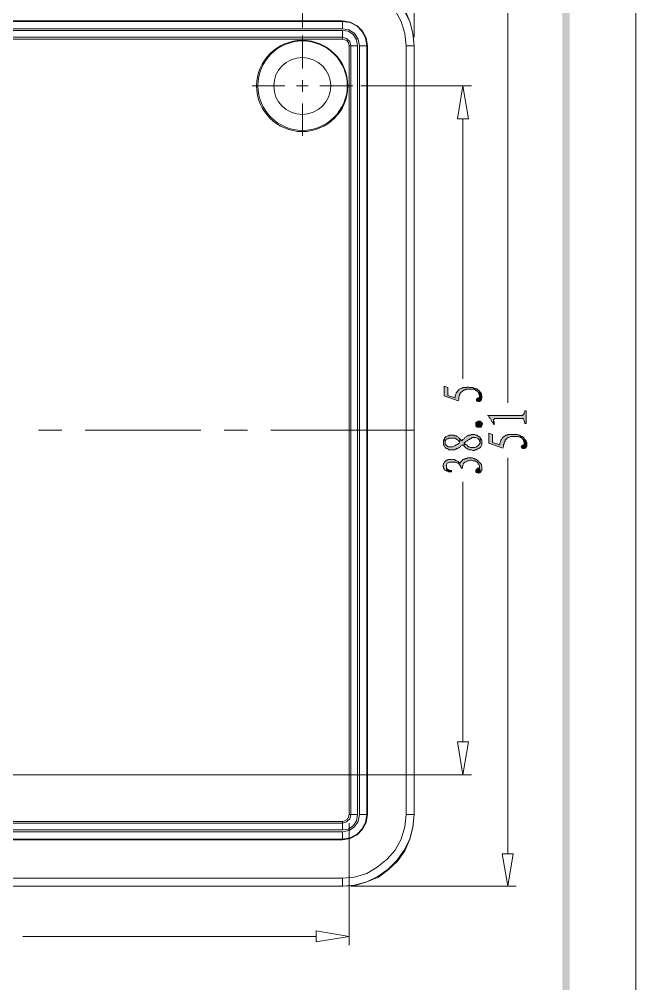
# Model space of a CAD drawing. Header units: millimetres. Extents: x 7 to 289, y 10 to 206.
# Drawn here: x 246.1 to 288.7, y 105.9 to 172.6 of the extents above; entities that cross this region are included whole.
import ezdxf

# ---------------------------------------------------------------- set-up
doc = ezdxf.new("R2010")
doc.units = ezdxf.units.MM

msp = doc.modelspace()

# ---------------------------------------------------------------- hatches: boundary and pattern name
h = msp.add_hatch(color=7)
h.dxf.hatch_style = 2
h.paths.add_polyline_path([(284.133572, 201.540886), (283.625572, 201.032886), (284.133572, 14.977992)])
h = msp.add_hatch(color=7)
h.dxf.hatch_style = 2
h.paths.add_polyline_path([(283.625572, 201.032886), (284.133572, 14.977992), (283.625572, 15.485992)])
at = {"true_color": 0xdda500}
h = msp.add_hatch(color=42, dxfattribs=at)
h.dxf.hatch_style = 2
h.paths.add_polyline_path([(275.455239, 147.227219), (275.455239, 146.549886), (276.428906, 146.211219), (276.471239, 146.295886), (276.471239, 146.380553), (276.471239, 146.465219), (276.513572, 146.507553), (276.513572, 146.592219), (276.555906, 146.634553), (276.555906, 146.719219), (276.598239, 146.761553), (276.640572, 146.803886), (276.682906, 146.846219), (276.725239, 146.888553), (276.809906, 146.930886), (276.852239, 146.973219), (276.936906, 146.973219), (276.979239, 147.015553), (277.063906, 147.015553), (277.148572, 147.015553), (277.233239, 147.015553), (277.275572, 147.015553), (277.402572, 147.015553), (277.444906, 147.015553), (277.529572, 147.015553), (277.614239, 146.973219), (277.656572, 146.930886), (277.698906, 146.930886), (277.741239, 146.888553), (277.783572, 146.846219), (277.825906, 146.803886), (277.868239, 146.761553), (277.868239, 146.676886), (277.910572, 146.634553), (277.910572, 146.549886), (277.910572, 146.465219), (277.910572, 146.888553), (277.868239, 146.930886), (277.783572, 146.973219), (277.783572, 147.015553), (277.698906, 147.015553), (277.656572, 147.057886), (277.571906, 147.100219), (277.487239, 147.100219), (277.444906, 147.142553), (277.360239, 147.142553), (277.275572, 147.142553), (277.190906, 147.142553), (277.106239, 147.184886), (277.021572, 147.142553), (276.936906, 147.142553), (276.852239, 147.142553), (276.767572, 147.142553), (276.725239, 147.100219), (276.640572, 147.100219), (276.598239, 147.057886), (276.513572, 147.015553), (276.471239, 146.973219), (276.428906, 146.930886), (276.386572, 146.888553), (276.344239, 146.803886), (276.301906, 146.761553), (276.301906, 146.719219), (276.259572, 146.634553), (276.217239, 146.549886), (276.217239, 146.507553), (276.217239, 146.422886), (275.709239, 146.592219), (275.709239, 147.142553)])
h = msp.add_hatch(color=42, dxfattribs=at)
h.dxf.hatch_style = 2
h.paths.add_polyline_path([(277.698906, 146.295886), (277.698906, 146.211219), (277.741239, 146.211219), (277.783572, 146.168886), (277.868239, 146.168886), (277.910572, 146.168886), (277.952906, 146.168886), (277.995239, 146.253553), (278.037572, 146.253553), (278.037572, 146.338219), (278.079906, 146.380553), (278.079906, 146.465219), (278.079906, 146.549886), (278.079906, 146.592219), (278.037572, 146.634553), (278.037572, 146.719219), (277.995239, 146.761553), (277.952906, 146.803886), (277.910572, 146.888553), (277.910572, 146.465219), (277.825906, 146.422886), (277.741239, 146.380553), (277.698906, 146.338219)])
h = msp.add_hatch(color=42, dxfattribs=at)
h.dxf.hatch_style = 2
h.paths.add_polyline_path([(278.460906, 145.195219), (278.545572, 145.152886), (278.587906, 145.068219), (278.630239, 145.025886), (278.672572, 144.983553), (278.714906, 144.898886), (278.714906, 144.856553), (278.757239, 144.771886), (278.799572, 144.729553), (278.841906, 144.687219), (278.841906, 144.602553), (278.884239, 144.898886), (278.926572, 144.941219), (278.968906, 144.983553), (279.011239, 144.983553), (279.138239, 144.983553), (280.873906, 144.983553), (280.916239, 144.983553), (280.958572, 144.983553), (280.958572, 144.941219), (281.000906, 144.856553), (281.000906, 144.814219), (281.043239, 144.729553), (281.043239, 144.644886), (281.127906, 144.644886), (281.127906, 145.533886), (281.043239, 145.533886), (281.043239, 145.491553), (281.000906, 145.406886), (281.000906, 145.322219), (280.958572, 145.279886), (280.916239, 145.237553), (280.873906, 145.195219), (280.831572, 145.195219)])
h = msp.add_hatch(color=42, dxfattribs=at)
h.dxf.hatch_style = 2
h.paths.add_polyline_path([(278.079906, 144.687219), (278.122239, 144.644886), (278.122239, 144.602553), (278.079906, 144.517886), (278.079906, 144.475553), (278.037572, 144.433219), (277.995239, 144.390886), (277.910572, 144.390886), (277.825906, 144.390886), (277.741239, 144.390886), (277.698906, 144.433219), (277.656572, 144.475553), (277.656572, 144.517886), (277.656572, 144.560219), (277.656572, 144.644886), (277.656572, 144.687219), (277.698906, 144.729553), (277.741239, 144.771886), (277.825906, 144.814219), (277.868239, 144.814219), (277.952906, 144.814219), (277.995239, 144.771886), (278.079906, 144.729553)])
h = msp.add_hatch(color=42, dxfattribs=at)
h.dxf.hatch_style = 2
h.paths.add_polyline_path([(278.841906, 144.602553), (278.968906, 144.602553), (278.926572, 144.602553), (278.926572, 144.687219), (278.926572, 144.771886), (278.884239, 144.814219), (278.884239, 144.898886)])
h = msp.add_hatch(color=42, dxfattribs=at)
h.dxf.hatch_style = 2
h.paths.add_polyline_path([(275.412906, 143.374886), (275.412906, 143.290219), (275.412906, 143.205553), (275.412906, 143.163219), (275.455239, 143.120886), (275.497572, 143.078553), (275.539906, 142.993886), (275.582239, 142.951553), (275.624572, 142.909219), (275.666906, 142.909219), (275.751572, 142.866886), (275.793906, 142.824553), (275.878572, 142.824553), (275.963239, 142.824553), (276.005572, 142.824553), (276.090239, 142.824553), (276.174906, 142.824553), (276.259572, 142.866886), (276.301906, 142.866886), (276.344239, 142.909219), (276.386572, 142.909219), (276.428906, 142.951553), (276.513572, 142.993886), (276.598239, 143.036219), (276.640572, 143.120886), (276.767572, 143.163219), (276.767572, 143.120886), (276.852239, 143.078553), (276.852239, 143.290219), (276.894572, 143.332553), (276.936906, 143.374886), (277.021572, 143.417219), (277.063906, 143.459553), (277.106239, 143.501886), (277.190906, 143.544219), (277.233239, 143.586553), (277.275572, 143.586553), (277.360239, 143.628886), (277.402572, 143.671219), (277.487239, 143.671219), (277.571906, 143.671219), (277.656572, 143.671219), (277.741239, 143.628886), (277.783572, 143.628886), (277.825906, 143.586553), (277.868239, 143.544219), (277.910572, 143.459553), (277.910572, 143.417219), (277.952906, 143.332553), (277.952906, 143.671219), (277.910572, 143.713553), (277.868239, 143.755886), (277.783572, 143.798219), (277.741239, 143.840553), (277.656572, 143.840553), (277.571906, 143.882886), (277.487239, 143.882886), (277.444906, 143.882886), (277.360239, 143.882886), (277.275572, 143.840553), (277.190906, 143.840553), (277.148572, 143.840553), (277.106239, 143.798219), (277.063906, 143.798219), (277.021572, 143.755886), (276.979239, 143.713553), (276.894572, 143.671219), (276.852239, 143.586553), (276.767572, 143.544219), (276.682906, 143.459553), (276.640572, 143.501886), (276.555906, 143.586553), (276.555906, 143.374886), (276.513572, 143.290219), (276.428906, 143.247886), (276.386572, 143.205553), (276.301906, 143.163219), (276.259572, 143.120886), (276.217239, 143.120886), (276.132572, 143.078553), (276.047906, 143.036219), (275.963239, 143.036219), (275.920906, 143.036219), (275.836239, 143.036219), (275.751572, 143.036219), (275.666906, 143.078553), (275.624572, 143.120886), (275.582239, 143.163219), (275.539906, 143.205553), (275.539906, 143.290219), (275.539906, 143.332553), (275.497572, 143.628886), (275.455239, 143.544219), (275.412906, 143.501886), (275.412906, 143.459553), (275.412906, 143.417219)])
h = msp.add_hatch(color=42, dxfattribs=at)
h.dxf.hatch_style = 2
h.paths.add_polyline_path([(275.497572, 143.628886), (275.539906, 143.332553), (275.539906, 143.417219), (275.539906, 143.459553), (275.582239, 143.501886), (275.624572, 143.586553), (275.709239, 143.586553), (275.793906, 143.628886), (275.878572, 143.628886), (275.920906, 143.628886), (276.005572, 143.628886), (276.090239, 143.628886), (276.132572, 143.628886), (276.217239, 143.628886), (276.259572, 143.586553), (276.301906, 143.586553), (276.344239, 143.544219), (276.428906, 143.501886), (276.471239, 143.417219), (276.555906, 143.374886), (276.555906, 143.586553), (276.513572, 143.628886), (276.471239, 143.671219), (276.386572, 143.713553), (276.344239, 143.755886), (276.301906, 143.798219), (276.259572, 143.798219), (276.174906, 143.798219), (276.132572, 143.840553), (276.047906, 143.840553), (275.963239, 143.840553), (275.920906, 143.840553), (275.836239, 143.840553), (275.793906, 143.798219), (275.709239, 143.798219), (275.624572, 143.755886), (275.582239, 143.713553), (275.539906, 143.671219)])
h = msp.add_hatch(color=42, dxfattribs=at)
h.dxf.hatch_style = 2
h.paths.add_polyline_path([(276.852239, 143.078553), (276.894572, 143.036219), (276.979239, 142.951553), (277.021572, 142.909219), (277.063906, 142.909219), (277.106239, 142.866886), (277.190906, 142.824553), (277.275572, 142.824553), (277.360239, 142.824553), (277.444906, 142.782219), (277.487239, 142.782219), (277.529572, 142.782219), (277.614239, 142.824553), (277.698906, 142.824553), (277.741239, 142.866886), (277.825906, 142.909219), (277.868239, 142.951553), (277.910572, 142.951553), (277.952906, 142.993886), (277.995239, 143.036219), (278.037572, 143.120886), (278.079906, 143.163219), (278.079906, 143.247886), (278.079906, 143.290219), (278.079906, 143.374886), (278.079906, 143.417219), (278.079906, 143.501886), (278.037572, 143.544219), (277.995239, 143.586553), (277.952906, 143.671219), (277.952906, 143.332553), (277.952906, 143.290219), (277.910572, 143.247886), (277.868239, 143.163219), (277.825906, 143.120886), (277.783572, 143.078553), (277.741239, 143.078553), (277.698906, 143.036219), (277.614239, 142.993886), (277.529572, 142.993886), (277.444906, 142.993886), (277.402572, 142.993886), (277.317906, 142.993886), (277.275572, 142.993886), (277.190906, 143.036219), (277.148572, 143.036219), (277.106239, 143.078553), (277.063906, 143.120886), (277.021572, 143.163219), (276.936906, 143.205553), (276.852239, 143.290219)])
h = msp.add_hatch(color=42, dxfattribs=at)
h.dxf.hatch_style = 2
h.paths.add_polyline_path([(278.545572, 143.967553), (278.545572, 143.290219), (279.519239, 142.951553), (279.561572, 143.036219), (279.561572, 143.120886), (279.561572, 143.205553), (279.603906, 143.247886), (279.603906, 143.332553), (279.646239, 143.374886), (279.688572, 143.417219), (279.688572, 143.501886), (279.730906, 143.544219), (279.773239, 143.586553), (279.815572, 143.628886), (279.900239, 143.671219), (279.942572, 143.671219), (280.027239, 143.713553), (280.069572, 143.755886), (280.154239, 143.755886), (280.238906, 143.755886), (280.323572, 143.755886), (280.408239, 143.755886), (280.492906, 143.755886), (280.577572, 143.755886), (280.619906, 143.713553), (280.704572, 143.713553), (280.746906, 143.671219), (280.831572, 143.671219), (280.831572, 143.628886), (280.873906, 143.586553), (280.916239, 143.544219), (280.958572, 143.501886), (280.958572, 143.417219), (281.000906, 143.374886), (281.000906, 143.290219), (281.000906, 143.205553), (281.000906, 143.628886), (280.958572, 143.671219), (280.873906, 143.713553), (280.873906, 143.755886), (280.789239, 143.755886), (280.746906, 143.798219), (280.662239, 143.840553), (280.619906, 143.840553), (280.535239, 143.882886), (280.450572, 143.882886), (280.365906, 143.882886), (280.281239, 143.882886), (280.196572, 143.882886), (280.111906, 143.882886), (280.027239, 143.882886), (279.942572, 143.882886), (279.857906, 143.882886), (279.815572, 143.840553), (279.730906, 143.840553), (279.688572, 143.798219), (279.603906, 143.755886), (279.561572, 143.713553), (279.519239, 143.671219), (279.476906, 143.628886), (279.434572, 143.544219), (279.392239, 143.501886), (279.392239, 143.459553), (279.349906, 143.374886), (279.307572, 143.290219), (279.307572, 143.247886), (279.307572, 143.163219), (278.799572, 143.332553), (278.799572, 143.882886)])
h = msp.add_hatch(color=42, dxfattribs=at)
h.dxf.hatch_style = 2
h.paths.add_polyline_path([(280.789239, 143.036219), (280.831572, 142.951553), (280.873906, 142.909219), (280.958572, 142.909219), (281.000906, 142.909219), (281.043239, 142.909219), (281.085572, 142.993886), (281.127906, 142.993886), (281.170239, 143.078553), (281.170239, 143.120886), (281.170239, 143.205553), (281.170239, 143.290219), (281.170239, 143.332553), (281.127906, 143.374886), (281.127906, 143.459553), (281.085572, 143.501886), (281.043239, 143.544219), (281.000906, 143.628886), (281.000906, 143.205553), (280.916239, 143.163219), (280.831572, 143.120886), (280.831572, 143.078553)])
h = msp.add_hatch(color=42, dxfattribs=at)
h.dxf.hatch_style = 2
h.paths.add_polyline_path([(275.370572, 141.723886), (275.412906, 141.681553), (275.412906, 141.596886), (275.412906, 141.554553), (275.455239, 141.512219), (275.497572, 141.427553), (275.582239, 141.385219), (275.624572, 141.385219), (275.624572, 141.681553), (275.624572, 141.766219), (275.624572, 141.808553), (275.666906, 141.893219), (275.709239, 141.935553), (275.751572, 141.935553), (275.836239, 141.977886), (275.878572, 141.977886), (275.963239, 141.977886), (276.090239, 141.977886), (276.132572, 141.977886), (276.217239, 141.977886), (276.259572, 141.977886), (276.344239, 141.935553), (276.428906, 141.893219), (276.471239, 141.850886), (276.555906, 141.766219), (276.598239, 141.723886), (276.598239, 141.681553), (276.640572, 141.596886), (276.640572, 141.554553), (276.725239, 141.554553), (276.725239, 141.639219), (276.767572, 141.723886), (276.767572, 141.766219), (276.809906, 141.850886), (276.809906, 141.893219), (276.852239, 141.935553), (276.894572, 141.977886), (276.936906, 141.977886), (277.021572, 142.020219), (277.063906, 142.062553), (277.148572, 142.062553), (277.233239, 142.104886), (277.317906, 142.104886), (277.360239, 142.104886), (277.444906, 142.062553), (277.529572, 142.062553), (277.614239, 142.062553), (277.656572, 142.020219), (277.741239, 141.977886), (277.783572, 141.935553), (277.825906, 141.893219), (277.825906, 141.850886), (277.868239, 141.808553), (277.910572, 141.723886), (277.910572, 141.681553), (277.910572, 141.596886), (277.952906, 141.258219), (277.995239, 141.300553), (277.995239, 141.342886), (278.037572, 141.385219), (278.079906, 141.427553), (278.079906, 141.512219), (278.079906, 141.596886), (278.079906, 141.639219), (278.079906, 141.681553), (278.037572, 141.723886), (278.037572, 141.808553), (277.995239, 141.850886), (277.952906, 141.893219), (277.910572, 141.977886), (277.825906, 142.020219), (277.825906, 142.062553), (277.741239, 142.104886), (277.698906, 142.147219), (277.614239, 142.189553), (277.571906, 142.231886), (277.487239, 142.231886), (277.402572, 142.274219), (277.360239, 142.274219), (277.275572, 142.274219), (277.190906, 142.274219), (277.106239, 142.274219), (277.021572, 142.231886), (276.936906, 142.231886), (276.894572, 142.189553), (276.809906, 142.189553), (276.767572, 142.147219), (276.682906, 142.062553), (276.640572, 142.020219), (276.598239, 141.977886), (276.555906, 141.893219), (276.513572, 141.935553), (276.428906, 142.020219), (276.344239, 142.062553), (276.301906, 142.062553), (276.217239, 142.104886), (276.174906, 142.147219), (276.090239, 142.147219), (276.047906, 142.147219), (275.963239, 142.189553), (275.920906, 142.147219), (275.836239, 142.147219), (275.751572, 142.147219), (275.666906, 142.104886), (275.624572, 142.104886), (275.582239, 142.062553), (275.497572, 141.977886), (275.455239, 141.935553), (275.412906, 141.893219), (275.412906, 141.808553)])
h = msp.add_hatch(color=42, dxfattribs=at)
h.dxf.hatch_style = 2
h.paths.add_polyline_path([(275.624572, 141.385219), (275.666906, 141.342886), (275.751572, 141.342886), (275.793906, 141.300553), (275.878572, 141.300553), (275.963239, 141.300553), (275.963239, 141.385219), (275.878572, 141.385219), (275.793906, 141.427553), (275.751572, 141.469886), (275.709239, 141.469886), (275.666906, 141.512219), (275.624572, 141.554553), (275.624572, 141.639219), (275.624572, 141.681553)])
h = msp.add_hatch(color=42, dxfattribs=at)
h.dxf.hatch_style = 2
h.paths.add_polyline_path([(277.656572, 141.385219), (277.656572, 141.300553), (277.698906, 141.258219), (277.783572, 141.258219), (277.825906, 141.215886), (277.868239, 141.215886), (277.952906, 141.258219), (277.910572, 141.596886), (277.868239, 141.554553), (277.783572, 141.554553), (277.741239, 141.512219), (277.698906, 141.469886), (277.656572, 141.427553)])

# ---------------------------------------------------------------- linework, layer by layer
at = {"color": 7, "lineweight": 0}
for points in [[(7.062011, 10.405992), (288.705678, 10.405992), (288.705678, 206.112992), (7.062011, 206.112992)], [(273.380906, 117.593886), (273.380906, 170.764553)], [(215.257239, 112.640886), (268.427906, 112.640886)]]:
    msp.add_lwpolyline(points, close=True, dxfattribs=at)
at = {"color": 131, "lineweight": 0, "true_color": 0x7fffff}
for points in [[(273.380906, 171.357219), (273.380906, 182.871886)], [(265.676239, 172.034553), (265.676239, 179.781553)], [(269.697906, 168.012886), (277.360239, 168.012886)], [(222.072906, 120.345553), (277.360239, 120.345553)], [(268.893572, 117.001219), (268.893572, 108.576886)], [(269.020572, 112.640886), (280.450572, 112.640886)]]:
    msp.add_lwpolyline(points, dxfattribs=at)
at = {"color": 7, "lineweight": 0}
for points in [[(273.380906, 170.764553), (273.296239, 171.611219), (273.084572, 172.457886), (272.703572, 173.219886), (272.195572, 173.939553), (271.602906, 174.532219), (270.883239, 175.040219), (270.121239, 175.421219), (269.274572, 175.632886), (268.427906, 175.717553)], [(273.380906, 170.764553), (273.296239, 171.653553), (273.084572, 172.457886), (272.745906, 173.262219), (272.237906, 173.981886), (271.602906, 174.574553), (270.925572, 175.082553), (270.121239, 175.421219), (269.316906, 175.675219), (268.427906, 175.717553)], [(272.830572, 170.764553), (272.745906, 171.611219), (272.491906, 172.457886), (272.068572, 173.219886), (271.518239, 173.854886), (270.840906, 174.405219), (270.121239, 174.828553), (269.274572, 175.082553), (268.427906, 175.167219)], [(215.257239, 172.500219), (268.427906, 172.500219)], [(268.427906, 172.457886), (215.257239, 172.457886)], [(270.163572, 170.764553), (270.078906, 171.314886), (269.824906, 171.780553), (269.443906, 172.161553), (268.978239, 172.415553), (268.427906, 172.500219)], [(268.427906, 172.500219), (268.427906, 171.949886)], [(270.121239, 170.764553), (270.036572, 171.314886), (269.782572, 171.780553), (269.443906, 172.119219), (268.978239, 172.373219), (268.427906, 172.457886)], [(268.427906, 171.949886), (215.257239, 171.949886)], [(215.257239, 171.822886), (268.427906, 171.822886)], [(269.613239, 170.764553), (269.528572, 171.230219), (269.274572, 171.611219), (268.893572, 171.865219), (268.427906, 171.949886)], [(269.486239, 170.764553), (269.401572, 171.187886), (269.189906, 171.526553), (268.851239, 171.780553), (268.427906, 171.822886)], [(268.427906, 171.822886), (268.427906, 171.230219)], [(215.257239, 171.357219), (268.427906, 171.357219)], [(268.427906, 171.230219), (215.257239, 171.230219)], [(269.020572, 170.764553), (268.935906, 171.060886), (268.724239, 171.272553), (268.427906, 171.357219)], [(268.893572, 170.764553), (268.851239, 170.976219), (268.766572, 171.103219), (268.597239, 171.187886), (268.427906, 171.230219)], [(269.486239, 170.764553), (268.893572, 170.764553)], [(268.893572, 117.593886), (268.893572, 170.764553)], [(269.020572, 170.764553), (269.020572, 117.593886)], [(269.486239, 170.764553), (269.486239, 117.593886)], [(270.163572, 170.764553), (269.613239, 170.764553)], [(269.613239, 117.593886), (269.613239, 170.764553)], [(270.121239, 117.593886), (270.121239, 170.764553)], [(270.163572, 170.764553), (270.163572, 117.593886)], [(272.830572, 170.764553), (273.380906, 170.764553)], [(272.830572, 117.593886), (272.830572, 170.764553)], [(273.380906, 170.764553), (273.423239, 170.764553)], [(268.427906, 117.128219), (268.597239, 117.170553), (268.766572, 117.255219), (268.851239, 117.424553), (268.893572, 117.593886)], [(268.427906, 117.001219), (268.724239, 117.085886), (268.935906, 117.297553), (269.020572, 117.593886)], [(268.427906, 116.535553), (268.851239, 116.577886), (269.189906, 116.831886), (269.401572, 117.170553), (269.486239, 117.593886)], [(268.427906, 116.408553), (268.893572, 116.493219), (269.274572, 116.747219), (269.528572, 117.128219), (269.613239, 117.593886)], [(268.427906, 115.900553), (268.978239, 115.985219), (269.443906, 116.239219), (269.782572, 116.577886), (270.036572, 117.043553), (270.121239, 117.593886)], [(268.427906, 115.858219), (268.978239, 115.942886), (269.443906, 116.196886), (269.824906, 116.577886), (270.078906, 117.043553), (270.163572, 117.593886)], [(268.427906, 113.191219), (269.274572, 113.275886), (270.121239, 113.529886), (270.840906, 113.953219), (271.518239, 114.503553), (272.068572, 115.138553), (272.491906, 115.900553), (272.745906, 116.747219), (272.830572, 117.593886)], [(268.427906, 112.640886), (269.274572, 112.725553), (270.121239, 112.937219), (270.883239, 113.318219), (271.602906, 113.826219), (272.195572, 114.418886), (272.703572, 115.138553), (273.084572, 115.900553), (273.296239, 116.747219), (273.380906, 117.593886)], [(268.427906, 112.640886), (269.316906, 112.683219), (270.121239, 112.937219), (270.925572, 113.275886), (271.602906, 113.783886), (272.237906, 114.376553), (272.745906, 115.096219), (273.084572, 115.900553), (273.296239, 116.704886), (273.380906, 117.593886)], [(269.486239, 117.593886), (268.893572, 117.593886)], [(270.163572, 117.593886), (269.613239, 117.593886)], [(272.830572, 117.593886), (273.380906, 117.593886)], [(273.380906, 117.593886), (273.423239, 117.593886)], [(215.257239, 117.128219), (268.427906, 117.128219)], [(268.427906, 117.001219), (215.257239, 117.001219)], [(268.427906, 116.535553), (268.427906, 117.128219)], [(268.427906, 116.535553), (215.257239, 116.535553)], [(215.257239, 116.408553), (268.427906, 116.408553)], [(268.427906, 115.858219), (268.427906, 116.408553)], [(215.257239, 115.900553), (268.427906, 115.900553)], [(268.427906, 115.858219), (215.257239, 115.858219)], [(215.257239, 113.191219), (268.427906, 113.191219)], [(268.427906, 113.191219), (268.427906, 112.640886)], [(268.427906, 112.640886), (268.470239, 112.640886)]]:
    msp.add_lwpolyline(points, dxfattribs=at)
at = {"color": 3, "lineweight": 0, "true_color": 0x00ff00}
for points in [[(279.857906, 173.473886), (279.857906, 146.084219)], [(276.767572, 165.726886), (276.767572, 147.735219)], [(279.857906, 114.884553), (279.857906, 142.274219)], [(276.767572, 122.631553), (276.767572, 140.623219)], [(266.607572, 109.169553), (246.329906, 109.169553)]]:
    msp.add_lwpolyline(points, dxfattribs=at)
at = {"color": 1, "lineweight": 0, "true_color": 0xff0000}
for points in [[(265.676239, 169.198219), (265.676239, 171.484219)], [(265.676239, 167.589553), (265.676239, 168.393886)], [(262.204906, 168.012886), (264.448572, 168.012886)], [(265.252906, 168.012886), (266.057239, 168.012886)], [(266.861572, 168.012886), (269.147572, 168.012886)], [(265.676239, 164.541553), (265.676239, 166.785219)], [(247.430572, 144.179219), (249.039239, 144.179219)], [(250.647906, 144.179219), (258.648906, 144.179219)], [(260.257572, 144.179219), (261.866239, 144.179219)], [(263.474906, 144.179219), (273.380906, 144.179219)]]:
    msp.add_lwpolyline(points, dxfattribs=at)
at = {"color": 3, "lineweight": 0, "true_color": 0x00ff00}
for points in [[(276.386572, 165.726886), (276.767572, 168.012886), (277.148572, 165.726886)], [(277.148572, 122.631553), (276.767572, 120.345553), (276.386572, 122.631553)], [(280.238906, 114.884553), (279.857906, 112.640886), (279.476906, 114.884553)], [(266.607572, 109.550553), (268.893572, 109.169553), (266.607572, 108.788553)]]:
    msp.add_lwpolyline(points, close=True, dxfattribs=at)
at = {"color": 42, "lineweight": 0, "true_color": 0xdda500}
for points in [[(275.455239, 147.227219), (275.455239, 146.549886), (276.428906, 146.211219), (276.471239, 146.295886), (276.471239, 146.380553), (276.471239, 146.465219), (276.513572, 146.507553), (276.513572, 146.592219), (276.555906, 146.634553), (276.555906, 146.719219), (276.598239, 146.761553), (276.640572, 146.803886), (276.682906, 146.846219), (276.725239, 146.888553), (276.809906, 146.930886), (276.852239, 146.973219), (276.936906, 146.973219), (276.979239, 147.015553), (277.063906, 147.015553), (277.148572, 147.015553), (277.233239, 147.015553), (277.275572, 147.015553), (277.402572, 147.015553), (277.444906, 147.015553), (277.529572, 147.015553), (277.614239, 146.973219), (277.656572, 146.930886), (277.698906, 146.930886), (277.741239, 146.888553), (277.783572, 146.846219), (277.825906, 146.803886), (277.868239, 146.761553), (277.868239, 146.676886), (277.910572, 146.634553), (277.910572, 146.549886), (277.910572, 146.465219), (277.910572, 146.888553), (277.868239, 146.930886), (277.783572, 146.973219), (277.783572, 147.015553), (277.698906, 147.015553), (277.656572, 147.057886), (277.571906, 147.100219), (277.487239, 147.100219), (277.444906, 147.142553), (277.360239, 147.142553), (277.275572, 147.142553), (277.190906, 147.142553), (277.106239, 147.184886), (277.021572, 147.142553), (276.936906, 147.142553), (276.852239, 147.142553), (276.767572, 147.142553), (276.725239, 147.100219), (276.640572, 147.100219), (276.598239, 147.057886), (276.513572, 147.015553), (276.471239, 146.973219), (276.428906, 146.930886), (276.386572, 146.888553), (276.344239, 146.803886), (276.301906, 146.761553), (276.301906, 146.719219), (276.259572, 146.634553), (276.217239, 146.549886), (276.217239, 146.507553), (276.217239, 146.422886), (275.709239, 146.592219), (275.709239, 147.142553)], [(277.698906, 146.295886), (277.698906, 146.211219), (277.741239, 146.211219), (277.783572, 146.168886), (277.868239, 146.168886), (277.910572, 146.168886), (277.952906, 146.168886), (277.995239, 146.253553), (278.037572, 146.253553), (278.037572, 146.338219), (278.079906, 146.380553), (278.079906, 146.465219), (278.079906, 146.549886), (278.079906, 146.592219), (278.037572, 146.634553), (278.037572, 146.719219), (277.995239, 146.761553), (277.952906, 146.803886), (277.910572, 146.888553), (277.910572, 146.465219), (277.825906, 146.422886), (277.741239, 146.380553), (277.698906, 146.338219)], [(278.460906, 145.195219), (278.545572, 145.152886), (278.587906, 145.068219), (278.630239, 145.025886), (278.672572, 144.983553), (278.714906, 144.898886), (278.714906, 144.856553), (278.757239, 144.771886), (278.799572, 144.729553), (278.841906, 144.687219), (278.841906, 144.602553), (278.884239, 144.898886), (278.926572, 144.941219), (278.968906, 144.983553), (279.011239, 144.983553), (279.138239, 144.983553), (280.873906, 144.983553), (280.916239, 144.983553), (280.958572, 144.983553), (280.958572, 144.941219), (281.000906, 144.856553), (281.000906, 144.814219), (281.043239, 144.729553), (281.043239, 144.644886), (281.127906, 144.644886), (281.127906, 145.533886), (281.043239, 145.533886), (281.043239, 145.491553), (281.000906, 145.406886), (281.000906, 145.322219), (280.958572, 145.279886), (280.916239, 145.237553), (280.873906, 145.195219), (280.831572, 145.195219)], [(278.079906, 144.687219), (278.122239, 144.644886), (278.122239, 144.602553), (278.079906, 144.517886), (278.079906, 144.475553), (278.037572, 144.433219), (277.995239, 144.390886), (277.910572, 144.390886), (277.825906, 144.390886), (277.741239, 144.390886), (277.698906, 144.433219), (277.656572, 144.475553), (277.656572, 144.517886), (277.656572, 144.560219), (277.656572, 144.644886), (277.656572, 144.687219), (277.698906, 144.729553), (277.741239, 144.771886), (277.825906, 144.814219), (277.868239, 144.814219), (277.952906, 144.814219), (277.995239, 144.771886), (278.079906, 144.729553)], [(278.841906, 144.602553), (278.968906, 144.602553), (278.926572, 144.602553), (278.926572, 144.687219), (278.926572, 144.771886), (278.884239, 144.814219), (278.884239, 144.898886)], [(275.412906, 143.374886), (275.412906, 143.290219), (275.412906, 143.205553), (275.412906, 143.163219), (275.455239, 143.120886), (275.497572, 143.078553), (275.539906, 142.993886), (275.582239, 142.951553), (275.624572, 142.909219), (275.666906, 142.909219), (275.751572, 142.866886), (275.793906, 142.824553), (275.878572, 142.824553), (275.963239, 142.824553), (276.005572, 142.824553), (276.090239, 142.824553), (276.174906, 142.824553), (276.259572, 142.866886), (276.301906, 142.866886), (276.344239, 142.909219), (276.386572, 142.909219), (276.428906, 142.951553), (276.513572, 142.993886), (276.598239, 143.036219), (276.640572, 143.120886), (276.767572, 143.163219), (276.767572, 143.120886), (276.852239, 143.078553), (276.852239, 143.290219), (276.894572, 143.332553), (276.936906, 143.374886), (277.021572, 143.417219), (277.063906, 143.459553), (277.106239, 143.501886), (277.190906, 143.544219), (277.233239, 143.586553), (277.275572, 143.586553), (277.360239, 143.628886), (277.402572, 143.671219), (277.487239, 143.671219), (277.571906, 143.671219), (277.656572, 143.671219), (277.741239, 143.628886), (277.783572, 143.628886), (277.825906, 143.586553), (277.868239, 143.544219), (277.910572, 143.459553), (277.910572, 143.417219), (277.952906, 143.332553), (277.952906, 143.671219), (277.910572, 143.713553), (277.868239, 143.755886), (277.783572, 143.798219), (277.741239, 143.840553), (277.656572, 143.840553), (277.571906, 143.882886), (277.487239, 143.882886), (277.444906, 143.882886), (277.360239, 143.882886), (277.275572, 143.840553), (277.190906, 143.840553), (277.148572, 143.840553), (277.106239, 143.798219), (277.063906, 143.798219), (277.021572, 143.755886), (276.979239, 143.713553), (276.894572, 143.671219), (276.852239, 143.586553), (276.767572, 143.544219), (276.682906, 143.459553), (276.640572, 143.501886), (276.555906, 143.586553), (276.555906, 143.374886), (276.513572, 143.290219), (276.428906, 143.247886), (276.386572, 143.205553), (276.301906, 143.163219), (276.259572, 143.120886), (276.217239, 143.120886), (276.132572, 143.078553), (276.047906, 143.036219), (275.963239, 143.036219), (275.920906, 143.036219), (275.836239, 143.036219), (275.751572, 143.036219), (275.666906, 143.078553), (275.624572, 143.120886), (275.582239, 143.163219), (275.539906, 143.205553), (275.539906, 143.290219), (275.539906, 143.332553), (275.497572, 143.628886), (275.455239, 143.544219), (275.412906, 143.501886), (275.412906, 143.459553), (275.412906, 143.417219)], [(275.497572, 143.628886), (275.539906, 143.332553), (275.539906, 143.417219), (275.539906, 143.459553), (275.582239, 143.501886), (275.624572, 143.586553), (275.709239, 143.586553), (275.793906, 143.628886), (275.878572, 143.628886), (275.920906, 143.628886), (276.005572, 143.628886), (276.090239, 143.628886), (276.132572, 143.628886), (276.217239, 143.628886), (276.259572, 143.586553), (276.301906, 143.586553), (276.344239, 143.544219), (276.428906, 143.501886), (276.471239, 143.417219), (276.555906, 143.374886), (276.555906, 143.586553), (276.513572, 143.628886), (276.471239, 143.671219), (276.386572, 143.713553), (276.344239, 143.755886), (276.301906, 143.798219), (276.259572, 143.798219), (276.174906, 143.798219), (276.132572, 143.840553), (276.047906, 143.840553), (275.963239, 143.840553), (275.920906, 143.840553), (275.836239, 143.840553), (275.793906, 143.798219), (275.709239, 143.798219), (275.624572, 143.755886), (275.582239, 143.713553), (275.539906, 143.671219)], [(276.852239, 143.078553), (276.894572, 143.036219), (276.979239, 142.951553), (277.021572, 142.909219), (277.063906, 142.909219), (277.106239, 142.866886), (277.190906, 142.824553), (277.275572, 142.824553), (277.360239, 142.824553), (277.444906, 142.782219), (277.487239, 142.782219), (277.529572, 142.782219), (277.614239, 142.824553), (277.698906, 142.824553), (277.741239, 142.866886), (277.825906, 142.909219), (277.868239, 142.951553), (277.910572, 142.951553), (277.952906, 142.993886), (277.995239, 143.036219), (278.037572, 143.120886), (278.079906, 143.163219), (278.079906, 143.247886), (278.079906, 143.290219), (278.079906, 143.374886), (278.079906, 143.417219), (278.079906, 143.501886), (278.037572, 143.544219), (277.995239, 143.586553), (277.952906, 143.671219), (277.952906, 143.332553), (277.952906, 143.290219), (277.910572, 143.247886), (277.868239, 143.163219), (277.825906, 143.120886), (277.783572, 143.078553), (277.741239, 143.078553), (277.698906, 143.036219), (277.614239, 142.993886), (277.529572, 142.993886), (277.444906, 142.993886), (277.402572, 142.993886), (277.317906, 142.993886), (277.275572, 142.993886), (277.190906, 143.036219), (277.148572, 143.036219), (277.106239, 143.078553), (277.063906, 143.120886), (277.021572, 143.163219), (276.936906, 143.205553), (276.852239, 143.290219)], [(278.545572, 143.967553), (278.545572, 143.290219), (279.519239, 142.951553), (279.561572, 143.036219), (279.561572, 143.120886), (279.561572, 143.205553), (279.603906, 143.247886), (279.603906, 143.332553), (279.646239, 143.374886), (279.688572, 143.417219), (279.688572, 143.501886), (279.730906, 143.544219), (279.773239, 143.586553), (279.815572, 143.628886), (279.900239, 143.671219), (279.942572, 143.671219), (280.027239, 143.713553), (280.069572, 143.755886), (280.154239, 143.755886), (280.238906, 143.755886), (280.323572, 143.755886), (280.408239, 143.755886), (280.492906, 143.755886), (280.577572, 143.755886), (280.619906, 143.713553), (280.704572, 143.713553), (280.746906, 143.671219), (280.831572, 143.671219), (280.831572, 143.628886), (280.873906, 143.586553), (280.916239, 143.544219), (280.958572, 143.501886), (280.958572, 143.417219), (281.000906, 143.374886), (281.000906, 143.290219), (281.000906, 143.205553), (281.000906, 143.628886), (280.958572, 143.671219), (280.873906, 143.713553), (280.873906, 143.755886), (280.789239, 143.755886), (280.746906, 143.798219), (280.662239, 143.840553), (280.619906, 143.840553), (280.535239, 143.882886), (280.450572, 143.882886), (280.365906, 143.882886), (280.281239, 143.882886), (280.196572, 143.882886), (280.111906, 143.882886), (280.027239, 143.882886), (279.942572, 143.882886), (279.857906, 143.882886), (279.815572, 143.840553), (279.730906, 143.840553), (279.688572, 143.798219), (279.603906, 143.755886), (279.561572, 143.713553), (279.519239, 143.671219), (279.476906, 143.628886), (279.434572, 143.544219), (279.392239, 143.501886), (279.392239, 143.459553), (279.349906, 143.374886), (279.307572, 143.290219), (279.307572, 143.247886), (279.307572, 143.163219), (278.799572, 143.332553), (278.799572, 143.882886)], [(280.789239, 143.036219), (280.831572, 142.951553), (280.873906, 142.909219), (280.958572, 142.909219), (281.000906, 142.909219), (281.043239, 142.909219), (281.085572, 142.993886), (281.127906, 142.993886), (281.170239, 143.078553), (281.170239, 143.120886), (281.170239, 143.205553), (281.170239, 143.290219), (281.170239, 143.332553), (281.127906, 143.374886), (281.127906, 143.459553), (281.085572, 143.501886), (281.043239, 143.544219), (281.000906, 143.628886), (281.000906, 143.205553), (280.916239, 143.163219), (280.831572, 143.120886), (280.831572, 143.078553)], [(275.370572, 141.723886), (275.412906, 141.681553), (275.412906, 141.596886), (275.412906, 141.554553), (275.455239, 141.512219), (275.497572, 141.427553), (275.582239, 141.385219), (275.624572, 141.385219), (275.624572, 141.681553), (275.624572, 141.766219), (275.624572, 141.808553), (275.666906, 141.893219), (275.709239, 141.935553), (275.751572, 141.935553), (275.836239, 141.977886), (275.878572, 141.977886), (275.963239, 141.977886), (276.090239, 141.977886), (276.132572, 141.977886), (276.217239, 141.977886), (276.259572, 141.977886), (276.344239, 141.935553), (276.428906, 141.893219), (276.471239, 141.850886), (276.555906, 141.766219), (276.598239, 141.723886), (276.598239, 141.681553), (276.640572, 141.596886), (276.640572, 141.554553), (276.725239, 141.554553), (276.725239, 141.639219), (276.767572, 141.723886), (276.767572, 141.766219), (276.809906, 141.850886), (276.809906, 141.893219), (276.852239, 141.935553), (276.894572, 141.977886), (276.936906, 141.977886), (277.021572, 142.020219), (277.063906, 142.062553), (277.148572, 142.062553), (277.233239, 142.104886), (277.317906, 142.104886), (277.360239, 142.104886), (277.444906, 142.062553), (277.529572, 142.062553), (277.614239, 142.062553), (277.656572, 142.020219), (277.741239, 141.977886), (277.783572, 141.935553), (277.825906, 141.893219), (277.825906, 141.850886), (277.868239, 141.808553), (277.910572, 141.723886), (277.910572, 141.681553), (277.910572, 141.596886), (277.952906, 141.258219), (277.995239, 141.300553), (277.995239, 141.342886), (278.037572, 141.385219), (278.079906, 141.427553), (278.079906, 141.512219), (278.079906, 141.596886), (278.079906, 141.639219), (278.079906, 141.681553), (278.037572, 141.723886), (278.037572, 141.808553), (277.995239, 141.850886), (277.952906, 141.893219), (277.910572, 141.977886), (277.825906, 142.020219), (277.825906, 142.062553), (277.741239, 142.104886), (277.698906, 142.147219), (277.614239, 142.189553), (277.571906, 142.231886), (277.487239, 142.231886), (277.402572, 142.274219), (277.360239, 142.274219), (277.275572, 142.274219), (277.190906, 142.274219), (277.106239, 142.274219), (277.021572, 142.231886), (276.936906, 142.231886), (276.894572, 142.189553), (276.809906, 142.189553), (276.767572, 142.147219), (276.682906, 142.062553), (276.640572, 142.020219), (276.598239, 141.977886), (276.555906, 141.893219), (276.513572, 141.935553), (276.428906, 142.020219), (276.344239, 142.062553), (276.301906, 142.062553), (276.217239, 142.104886), (276.174906, 142.147219), (276.090239, 142.147219), (276.047906, 142.147219), (275.963239, 142.189553), (275.920906, 142.147219), (275.836239, 142.147219), (275.751572, 142.147219), (275.666906, 142.104886), (275.624572, 142.104886), (275.582239, 142.062553), (275.497572, 141.977886), (275.455239, 141.935553), (275.412906, 141.893219), (275.412906, 141.808553)], [(275.624572, 141.385219), (275.666906, 141.342886), (275.751572, 141.342886), (275.793906, 141.300553), (275.878572, 141.300553), (275.963239, 141.300553), (275.963239, 141.385219), (275.878572, 141.385219), (275.793906, 141.427553), (275.751572, 141.469886), (275.709239, 141.469886), (275.666906, 141.512219), (275.624572, 141.554553), (275.624572, 141.639219), (275.624572, 141.681553)], [(277.656572, 141.385219), (277.656572, 141.300553), (277.698906, 141.258219), (277.783572, 141.258219), (277.825906, 141.215886), (277.868239, 141.215886), (277.952906, 141.258219), (277.910572, 141.596886), (277.868239, 141.554553), (277.783572, 141.554553), (277.741239, 141.512219), (277.698906, 141.469886), (277.656572, 141.427553)]]:
    msp.add_lwpolyline(points, close=True, dxfattribs=at)
at = {"color": 7, "lineweight": 0}
for centre, radius in [((265.655072, 167.991719), 3.153833), ((265.676239, 168.012886), 3.090333), ((265.655072, 167.991719), 1.9685)]:
    msp.add_circle(centre, radius, dxfattribs=at)

doc.saveas('drawing.dxf')
